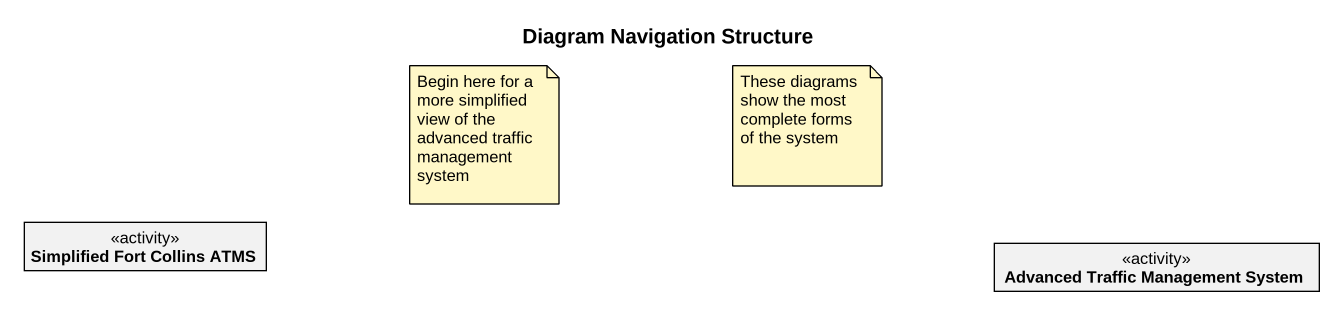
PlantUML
@startuml
title Diagram Navigation Structure
hide circle
hide empty members
class "Simplified Fort Collins ATMS" as Simplified_Fort_Collins_ATMS <<activity>>
class "Advanced Traffic Management System" as Advanced_Traffic_Management <<activity>>
note as N1
  Begin here for a more simplified view of the advanced traffic management system
end note
note as N2
  These diagrams show the most complete forms of the system
end note
@enduml
